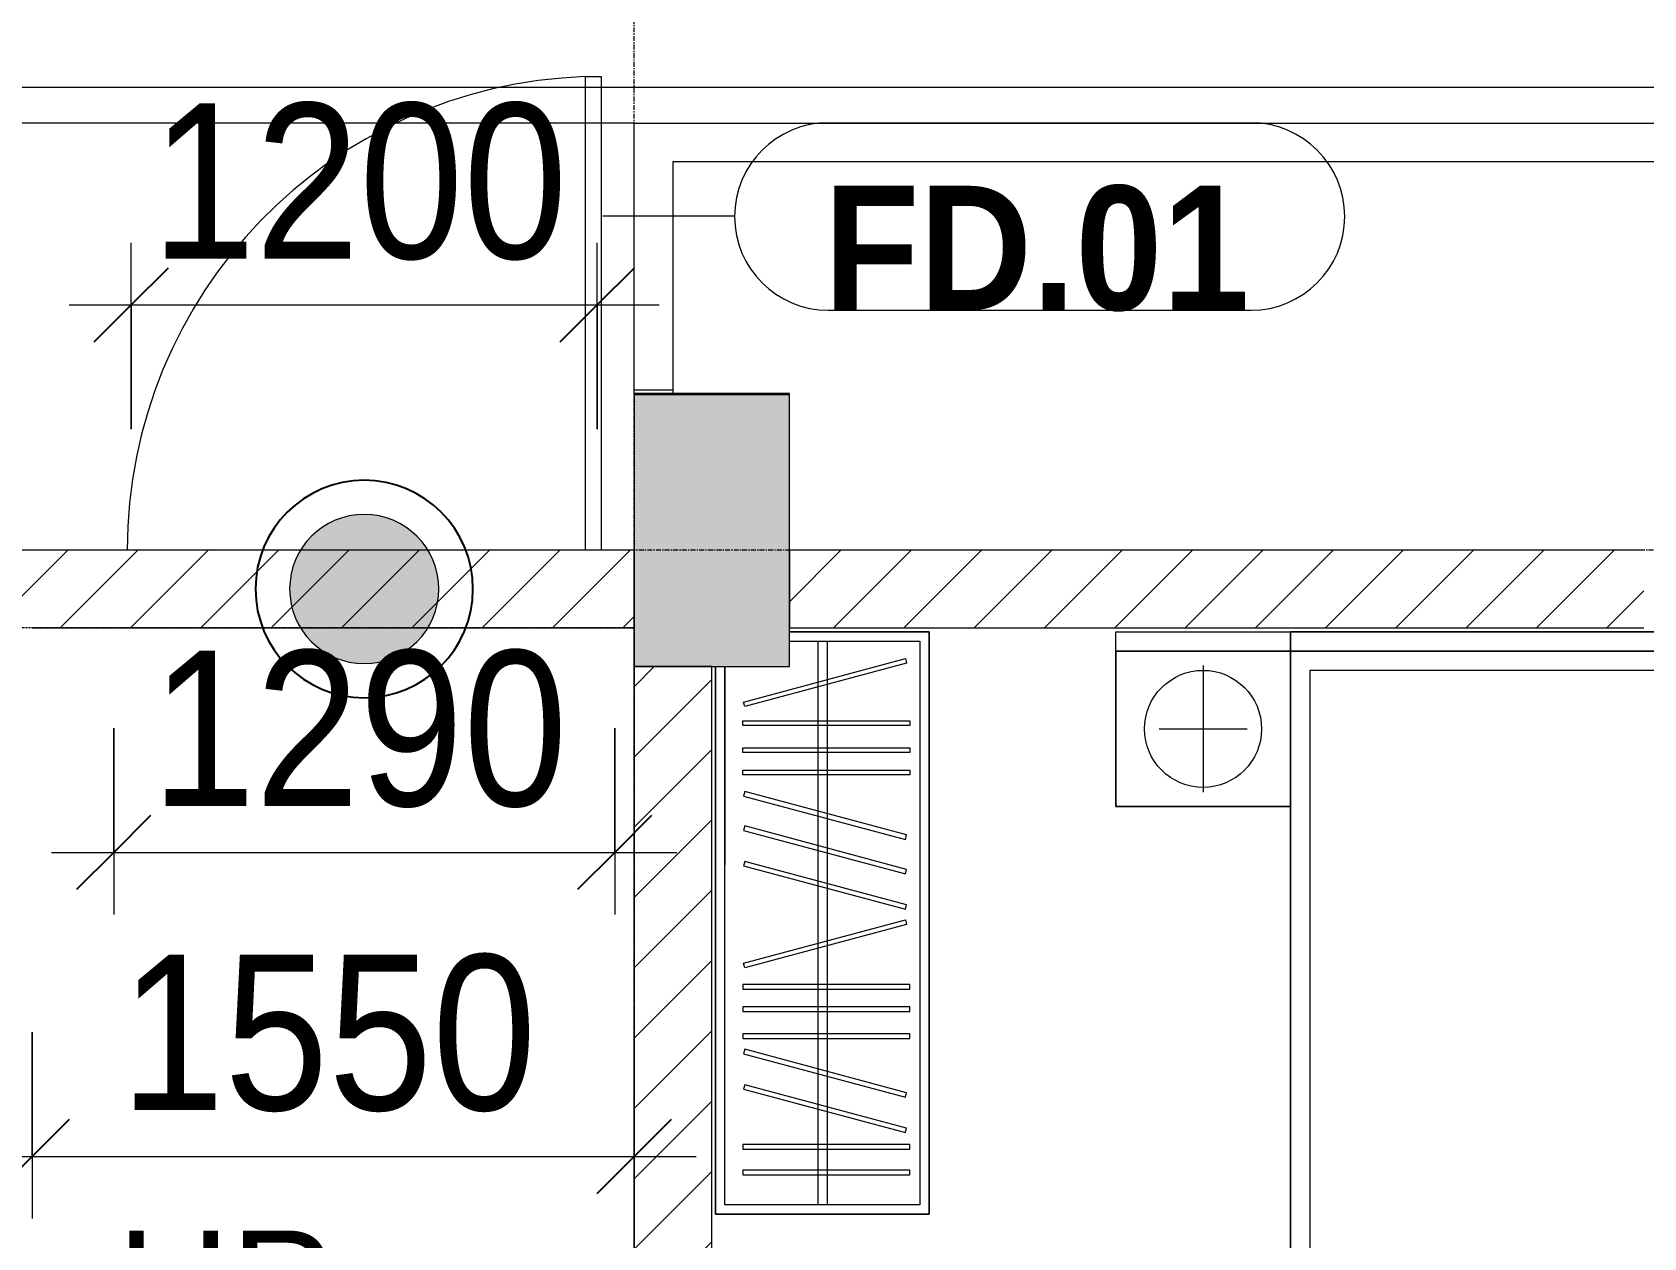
# Model space of a CAD drawing. Header units: millimetres. Extents: x 962 to 241049, y -15958 to 84407.
# Drawn here: x 179882 to 184032, y 76466 to 79571 of the extents above; entities that cross this region are included whole.
import ezdxf

# ---------------------------------------------------------------- set-up
doc = ezdxf.new("R2010")
doc.units = ezdxf.units.MM
doc.linetypes.add('Grid Line', pattern=[22.225, 12.7, -3.175, 3.175, -3.175])
doc.linetypes.add('Overhead', pattern=[3.96875, 2.38125, -1.5875])
for name, color, linetype, lineweight in [('0-1', 7, 'Continuous', 5), ('A-ANNO-DIMS', 211, 'Continuous', 9), ('A-ANNO-DIMS-160', 211, 'Continuous', 9), ('A-ANNO-NOTE', 131, 'Continuous', 9), ('A-ANNO-NOTE-1', 131, 'Continuous', 25), ('A-DETL-GENF-2', 1, 'Continuous', 9), ('A-DOOR-3', 1, 'Continuous', 9), ('A-DOOR-IDEN', 31, 'Continuous', 9), ('A-FLOR', 192, 'Continuous', 9), ('A-WALL', 113, 'Continuous', 9), ('A-WALL-3', 113, 'Continuous', 18), ('A-WALL-PATT-2', 111, 'Continuous', 9), ('G-IMPT', 8, 'Continuous', 9), ('I-FURN-1', 254, 'Continuous', 9), ('M-EQPM', 50, 'Continuous', 9), ('S-COLS-1', 52, 'Continuous', 5), ('S-COLS-2', 7, 'Continuous', 18), ('S-GRID-1', 1, 'Grid Line', 9), ('S-STRS-IDEN', 31, 'Continuous', 9), ('S-STRS-MBND', 31, 'Overhead', 9)]:
    doc.layers.add(name, color=color, linetype=linetype, lineweight=lineweight)
doc.styles.add('Arial', font='arial_0.ttf', dxfattribs={"height": 288})
doc.styles.add('Arial_B_5', font='arialbd_0.ttf', dxfattribs={"width": 0.9, "height": 320})
doc.styles.add('UTM Avo', font='UTM Avo.ttf', dxfattribs={"width": 0.9, "height": 400})
doc.dimstyles.new('1_Dim_chi_tiet_2_5', dxfattribs={"dimscale": 304.8, "dimtxt": 399.720379, "dimasz": 0.629921, "dimexe": 0.524934, "dimexo": 0.0625, "dimgap": 0.052493, "dimtad": 1, "dimdec": 0, "dimrnd": 5, "dimzin": 0, "dimdsep": 46, "dimtxsty": 'UTM Avo', "dimblk1": 'OBLIQUE', "dimblk2": 'OBLIQUE', "dimsah": 1, "dimcen": 0.09, "dimdle": 0.524934, "dimazin": 0, "dimtfac": 1, "dimtdec": 4, "dimtix": 1, "dimtmove": 0, "dimatfit": 3, "dimfxl": 1.049869, "dimfxlon": 1, "dimtvp": 1, "dimtolj": 1, "dimtzin": 0, "dimarcsym": 2})
pattern_1 = [(45, (63179.03, 0), (-90.50967, 90.50967), [])]

# ---------------------------------------------------------------- blocks, each defined once
blk = doc.blocks.new('NCV_TKTC_KET CAU_rvt-1-TKCS_MB TẦNG 1')
at = {"layer": 'S-COLS-1'}
blk.add_hatch(color=256, dxfattribs=at).paths.add_polyline_path([(118652.6, 77936.9), (118652.6, 78636.9), (118252.6, 78636.9), (118252.6, 77936.9)])
at = {"layer": 'S-COLS-2'}
for p, q in [((118652.6, 78636.9), (118252.6, 78636.9)), ((118252.6, 78636.9), (118252.6, 77936.9)), ((118652.6, 77936.9), (118652.6, 78636.9)), ((118252.6, 77936.9), (118652.6, 77936.9))]:
    blk.add_line(p, q, dxfattribs=at)
blk = doc.blocks.new('GIUONG NGU-2TAB-1600x2000 - GIUONG NGU-2TAB-1600x2000-851491-TKCS_MB TẦNG 1')
at = {"layer": 'I-FURN-1'}
for p, q in [((569.6, 2050), (1997.1, 2050)), ((1997.1, 2050), (569.6, 2050)), ((1997.1, 2000), (569.6, 2000)), ((458.5, 50), (458.5, 1938.9)), ((458.5, 1938.9), (458.5, 50)), ((508.5, 1938.9), (508.5, 100)), ((2058.2, 100), (2058.2, 1938.9)), ((2108.2, 1938.9), (2108.2, 50)), ((2108.2, 50), (2108.2, 1938.9)), ((8.5, 50), (8.5, 450.3)), ((8.5, 450.3), (458.5, 450.3)), ((8.5, 450.3), (458.5, 450.3)), ((8.5, 50), (8.5, 450.3)), ((458.5, 450.3), (458.5, 50)), ((458.5, 450.3), (458.5, 50)), ((2108.2, 50), (2108.2, 450.3)), ((2108.2, 450.3), (2558.2, 450.3)), ((2108.2, 450.3), (2108.2, 50)), ((2558.2, 450.3), (2108.2, 450.3)), ((2558.2, 450.3), (2558.2, 50)), ((2558.2, 50), (2558.2, 450.3)), ((233.5, 86.8), (233.5, 413.5)), ((2333.2, 86.8), (2333.2, 413.5)), ((120.2, 250.2), (346.8, 250.2)), ((2446.5, 250.2), (2219.8, 250.2)), ((508.5, 100), (2058.2, 100)), ((458.5, 50), (8.5, 50)), ((8.5, 0), (8.5, 50)), ((8.5, 50), (458.5, 50)), ((458.5, 50), (8.5, 50)), ((2108.2, 50), (458.5, 50)), ((458.5, 50), (458.5, 0)), ((458.5, 0), (458.5, 50)), ((458.5, 50), (2108.2, 50)), ((458.5, 50), (2108.2, 50)), ((2558.2, 50), (2108.2, 50)), ((2108.2, 50), (2558.2, 50)), ((2108.2, 0), (2108.2, 50)), ((2108.2, 50), (2108.2, 0)), ((2108.2, 50), (2558.2, 50)), ((2558.2, 50), (2558.2, 0)), ((458.5, 0), (8.5, 0)), ((2108.2, 0), (458.5, 0)), ((458.5, 0), (2108.2, 0)), ((2558.2, 0), (2108.2, 0))]:
    blk.add_line(p, q, dxfattribs=at)
for centre in [(233.5, 250.2), (2333.2, 250.2)]:
    blk.add_circle(centre, 150.7, dxfattribs=at)
for centre, radius, start, end in [((569.6, 1938.9), 111.1, 90, 180), ((569.6, 1938.9), 111.1, 90, 180), ((1997.1, 1938.9), 111.1, 0, 90), ((1997.1, 1938.9), 111.1, 360, 90), ((569.6, 1938.9), 61.1, 90, 180), ((1997.1, 1938.9), 61.1, 360, 90)]:
    blk.add_arc(centre, radius, start, end, dxfattribs=at)
blk = doc.blocks.new('TU QUAN AO-SUITE ROOM_3 - TU QUAN AO-SUITE ROOM_3-V94-TKCS_MB TẦNG 1')
at = {"layer": 'I-FURN-1'}
for p, q in [((0, 0), (-360, 0)), ((-360, 0), (0, 0)), ((0, -1500), (0, 0)), ((0, 0), (0, -1500)), ((-360, -24), (-24, -24)), ((-287, -24), (-287, -576)), ((-263, -24), (-263, -576)), ((-24, -24), (-24, -1476)), ((-478.3, -181.1), (-61.3, -69.4)), ((-58.2, -80.9), (-475.2, -192.7)), ((-61.3, -69.4), (-58.2, -80.9)), ((-550, -90), (-550, -1500)), ((-550, -1500), (-550, -90)), ((-550, -90), (-550, -576)), ((-526, -1476), (-526, -90)), ((-526, -90), (-526, -600)), ((-475.2, -192.7), (-478.3, -181.1)), ((-480.1, -229.7), (-50.1, -229.7)), ((-480.1, -241.7), (-480.1, -229.7)), ((-50.1, -241.7), (-480.1, -241.7)), ((-50.1, -229.7), (-50.1, -241.7)), ((-480.1, -299.2), (-50.1, -299.2)), ((-480.1, -311.2), (-480.1, -299.2)), ((-50.1, -311.2), (-480.1, -311.2)), ((-50.1, -299.2), (-50.1, -311.2)), ((-480.1, -356.4), (-50.1, -356.4)), ((-480.1, -368.4), (-480.1, -356.4)), ((-50.1, -368.4), (-480.1, -368.4)), ((-50.1, -356.4), (-50.1, -368.4)), ((-475.2, -411.5), (-478.3, -423.1)), ((-58.2, -523.3), (-475.2, -411.5)), ((-478.3, -423.1), (-61.3, -534.9)), ((-475.2, -500.3), (-478.3, -511.9)), ((-478.3, -511.9), (-61.3, -623.6)), ((-58.2, -612.1), (-475.2, -500.3)), ((-61.3, -534.9), (-58.2, -523.3)), ((-287, -576), (-287, -1476)), ((-263, -576), (-263, -1476)), ((-526, -1476), (-526, -600)), ((-475.2, -591.5), (-478.3, -603.1)), ((-478.3, -603.1), (-61.3, -714.9)), ((-58.2, -703.3), (-475.2, -591.5)), ((-61.3, -623.6), (-58.2, -612.1)), ((-61.3, -714.9), (-58.2, -703.3)), ((-478.3, -853.9), (-61.3, -742.1)), ((-61.3, -742.1), (-58.2, -753.7)), ((-58.2, -753.7), (-475.2, -865.5)), ((-475.2, -865.5), (-478.3, -853.9)), ((-480.1, -908.6), (-480.1, -920.6)), ((-480.1, -908.6), (-480.1, -920.6)), ((-50.1, -908.6), (-480.1, -908.6)), ((-50.1, -920.6), (-50.1, -908.6)), ((-480.1, -920.6), (-50.1, -920.6)), ((-480.1, -965.8), (-480.1, -977.8)), ((-480.1, -965.8), (-480.1, -977.8)), ((-50.1, -965.8), (-480.1, -965.8)), ((-480.1, -977.8), (-50.1, -977.8)), ((-50.1, -977.8), (-50.1, -965.8)), ((-480.1, -1035.3), (-480.1, -1047.3)), ((-480.1, -1035.3), (-480.1, -1047.3)), ((-50.1, -1035.3), (-480.1, -1035.3)), ((-50.1, -1047.3), (-50.1, -1035.3)), ((-480.1, -1047.3), (-50.1, -1047.3)), ((-475.2, -1075.3), (-478.3, -1086.9)), ((-58.2, -1187.1), (-475.2, -1075.3)), ((-478.3, -1086.9), (-61.3, -1198.6)), ((-475.2, -1166.5), (-478.3, -1178.1)), ((-478.3, -1178.1), (-61.3, -1289.9)), ((-58.2, -1278.3), (-475.2, -1166.5)), ((-61.3, -1198.6), (-58.2, -1187.1)), ((-61.3, -1289.9), (-58.2, -1278.3)), ((-480.1, -1320.5), (-480.1, -1332.5)), ((-480.1, -1320.5), (-480.1, -1332.5)), ((-50.1, -1320.5), (-480.1, -1320.5)), ((-50.1, -1332.5), (-50.1, -1320.5)), ((-480.1, -1332.5), (-50.1, -1332.5)), ((-480.1, -1386.9), (-480.1, -1398.9)), ((-480.1, -1386.9), (-480.1, -1398.9)), ((-50.1, -1386.9), (-480.1, -1386.9)), ((-480.1, -1398.9), (-50.1, -1398.9)), ((-50.1, -1398.9), (-50.1, -1386.9)), ((-24, -1476), (-526, -1476)), ((-550, -1500), (0, -1500)), ((0, -1500), (-550, -1500))]:
    blk.add_line(p, q, dxfattribs=at)
blk = doc.blocks.new('NCV_TKTC_TANG 1_rvt-1-TKCS_MB TẦNG 1')
at = {"layer": 'I-FURN-1'}
blk.add_blockref('TU QUAN AO-SUITE ROOM_3 - TU QUAN AO-SUITE ROOM_3-V94-TKCS_MB TẦNG 1', (119012.6, 78026.9), dxfattribs=at)
at = {"layer": 'I-FURN-1', "rotation": 180}
blk.add_blockref('GIUONG NGU-2TAB-1600x2000 - GIUONG NGU-2TAB-1600x2000-851491-TKCS_MB TẦNG 1', (122051, 78026.9), dxfattribs=at)
blk = doc.blocks.new('FD_01 - FD_01-1200x2200mm-1787917-TKCS_MB TẦNG 1')
at = {"layer": 'A-DETL-GENF-2'}
for p, q in [((570, 100), (570, 1320)), ((570, 1320), (610, 1320)), ((610, 1320), (610, 100))]:
    blk.add_line(p, q, dxfattribs=at)
blk.add_arc((610, 100), 1220, 91.8789, 180, dxfattribs=at)
blk = doc.blocks.new('TKTC_XREF_251221_MB TANG 1 - TKTC_XREF_260130_MB TANG 1_dwg-4202109-TKCS_MB TẦNG 1')
at = {"layer": 'G-IMPT', "flags": 128}
blk.add_lwpolyline([(-84499.1, -322709.7), (-84499.1, -322706), (-84899.1, -322706), (-84899.1, -322709.7)], dxfattribs=at)
blk = doc.blocks.new('TKTC_XREF_251221_MB TANG 1 - TKTC_XREF_251221_MB TANG 1-2038492-TKCS_MB TẦNG 1')
blk.add_blockref('TKTC_XREF_251221_MB TANG 1 - TKTC_XREF_260130_MB TANG 1_dwg-4202109-TKCS_MB TẦNG 1', (169499.1, 384109.7))
blk = doc.blocks.new('DIMBLOCK53-TKCS_MB TẦNG 1')
at = {"layer": 'A-ANNO-DIMS-160'}
for p, q in [((180091.6, 77778.7), (180091.6, 77298.7)), ((180091.6, 77458.7), (180091.6, 77778.7)), ((181381.6, 77778.7), (181381.6, 77298.7)), ((181381.6, 77458.7), (181381.6, 77778.7)), ((179931.6, 77458.7), (181541.6, 77458.7))]:
    blk.add_line(p, q, dxfattribs=at)
at = {"layer": 'A-ANNO-DIMS-160', "lineweight": 25}
for p, q in [((180091.6, 77458.7), (180187.6, 77554.7)), ((181381.6, 77458.7), (181477.6, 77554.7)), ((180091.6, 77458.7), (179995.6, 77362.7)), ((181381.6, 77458.7), (181285.6, 77362.7))]:
    blk.add_line(p, q, dxfattribs=at)
at = {"layer": 'A-ANNO-DIMS-160', "color": 0, "insert": (180188.8, 77978.4), "char_height": 400, "width": 1314.636, "attachment_point": 1, "line_spacing_factor": 1.110334, "style": 'UTM Avo'}
blk.add_mtext('1290', dxfattribs=at)
blk = doc.blocks.new('_Oblique')
at = {"color": 0, "linetype": 'ByBlock', "lineweight": -2}
blk.add_line((-0.5, -0.5), (0.5, 0.5), dxfattribs=at)
blk = doc.blocks.new('DIMBLOCK90-TKCS_MB TẦNG 1')
at = {"layer": 'A-ANNO-DIMS-160'}
for p, q in [((179881.6, 76995.5), (179881.6, 76515.5)), ((179881.6, 76675.5), (179881.6, 76995.5)), ((181431.6, 76995.5), (181431.6, 76515.5)), ((181431.6, 76675.5), (181431.6, 76995.5)), ((179721.6, 76675.5), (181591.6, 76675.5))]:
    blk.add_line(p, q, dxfattribs=at)
at = {"layer": 'A-ANNO-DIMS-160', "lineweight": 25}
for p, q in [((179881.6, 76675.5), (179977.6, 76771.5)), ((181431.6, 76675.5), (181527.6, 76771.5)), ((179881.6, 76675.5), (179785.6, 76579.5)), ((181431.6, 76675.5), (181335.6, 76579.5))]:
    blk.add_line(p, q, dxfattribs=at)
at = {"layer": 'A-ANNO-DIMS-160', "color": 0, "insert": (180108.8, 77195.1), "char_height": 400, "width": 1314.636, "attachment_point": 1, "line_spacing_factor": 1.110334, "style": 'UTM Avo'}
blk.add_mtext('1550', dxfattribs=at)
blk = doc.blocks.new('DIMBLOCK119-TKCS_MB TẦNG 1')
at = {"layer": 'A-ANNO-DIMS-160'}
for p, q in [((180136.6, 78548.3), (180136.6, 79028.3)), ((181336.6, 78548.3), (181336.6, 79028.3)), ((179976.6, 78868.3), (181496.6, 78868.3)), ((180136.6, 78868.3), (180136.6, 78548.3)), ((181336.6, 78868.3), (181336.6, 78548.3))]:
    blk.add_line(p, q, dxfattribs=at)
at = {"layer": 'A-ANNO-DIMS-160', "lineweight": 25}
for p, q in [((180136.6, 78868.3), (180232.6, 78964.3)), ((181336.6, 78868.3), (181432.6, 78964.3)), ((180136.6, 78868.3), (180040.6, 78772.3)), ((181336.6, 78868.3), (181240.6, 78772.3))]:
    blk.add_line(p, q, dxfattribs=at)
at = {"layer": 'A-ANNO-DIMS-160', "color": 0, "insert": (180188.8, 79387.9), "char_height": 400, "width": 1314.636, "attachment_point": 1, "line_spacing_factor": 1.110334, "style": 'UTM Avo'}
blk.add_mtext('1200', dxfattribs=at)
blk = doc.blocks.new('STN_Door Tag - STN_Door Tag-1788670-TKCS_MB TẦNG 1')
at = {"layer": 'A-DOOR-IDEN'}
for p, q in [((-3.37, 1.495), (3.431, 1.495)), ((-3.37, -1.524), (3.431, -1.524))]:
    blk.add_line(p, q, dxfattribs=at)
for centre, start, end in [((-3.37, -0.015), 90, 270), ((3.431, -0.015), 270, 90)]:
    blk.add_arc(centre, 1.509, start, end, dxfattribs=at)
blk = doc.blocks.new('HDNDCT_GHI CHÚ CỬA CHỐNG CHÁY EI60 - HDNDCT_GHI CHÚ CỬA CHỐNG CHÁY EI60-1614697-TKCS_MB TẦNG 1')
at = {"layer": 'A-ANNO-NOTE'}
h = blk.add_hatch(color=256, dxfattribs=at)
edge = h.paths.add_edge_path()
edge.add_arc((0, 0), 1.2, 0, 180)
edge.add_arc((0, 0), 1.2, 180, 360)
for radius, start, end in [(1.75, 360, 180), (1.2, 360, 180), (1.2, 180, 360)]:
    blk.add_arc((0, 0), radius, start, end, dxfattribs=at)
at = {"layer": 'A-ANNO-NOTE-1'}
for start, end in [(360, 180), (180, 360)]:
    blk.add_arc((0, 0), 1.75, start, end, dxfattribs=at)

msp = doc.modelspace()

# ---------------------------------------------------------------- hatches: boundary and pattern name
at = {"layer": 'A-WALL-PATT-2'}
h = msp.add_hatch(dxfattribs=at)
h.set_pattern_fill('FP_1', color=256, style=0, pattern_type=2)
h.set_pattern_definition(pattern_1)
h.paths.add_polyline_path([(179681.6, 78036.9), (181431.6, 78036.9), (181431.6, 78236.9), (178131.6, 78236.9), (178131.6, 78036.9), (178939.4, 78036.9)])
h = msp.add_hatch(dxfattribs=at)
h.set_pattern_fill('FP_1', color=256, style=0, pattern_type=2)
h.set_pattern_definition(pattern_1)
h.paths.add_polyline_path([(181831.6, 78036.9), (184031.7, 78036.9), (184031.7, 78236.9), (181831.6, 78236.9)])
h = msp.add_hatch(dxfattribs=at)
h.set_pattern_fill('FP_1', color=256, style=0, pattern_type=2)
h.set_pattern_definition(pattern_1)
h.paths.add_polyline_path([(181431.6, 74716.9), (181631.6, 74716.9), (181631.6, 77936.9), (181431.6, 77936.9), (181431.6, 74938.2)])

# ---------------------------------------------------------------- linework, layer by layer
at = {"layer": 'A-DOOR-IDEN'}
msp.add_line((181351, 79097.8), (181690.4, 79097.8), dxfattribs=at)
at = {"layer": 'A-FLOR'}
for p, q in [((187980.7, 79428.2), (163531.6, 79428.2)), ((181431.6, 79336.9), (178131.6, 79336.9)), ((181431.6, 78636.9), (181431.6, 78649)), ((181531.6, 78649), (181531.6, 78636.9))]:
    msp.add_line(p, q, dxfattribs=at)
at = {"layer": 'A-WALL'}
for p, q in [((181431.6, 79336.9), (187980.7, 79336.9)), ((181431.6, 78649), (181431.6, 79336.9)), ((187980.7, 79236.9), (181531.6, 79236.9)), ((181531.6, 79236.9), (181531.6, 78649)), ((181531.6, 78649), (181431.6, 78649))]:
    msp.add_line(p, q, dxfattribs=at)
at = {"layer": 'A-WALL-3'}
for p, q in [((181431.6, 78236.9), (178131.6, 78236.9)), ((181431.6, 78036.9), (181431.6, 78236.9)), ((184031.7, 78236.9), (181831.6, 78236.9)), ((181831.6, 78236.9), (181831.6, 78036.9)), ((179881.6, 78036.9), (181431.6, 78036.9)), ((181831.6, 78036.9), (184031.7, 78036.9)), ((181431.6, 77936.9), (181431.6, 74516.9)), ((181631.6, 77936.9), (181431.6, 77936.9)), ((181631.6, 75336.9), (181631.6, 77936.9))]:
    msp.add_line(p, q, dxfattribs=at)
at = {"layer": 'S-GRID-1'}
for p, q in [((181431.6, 78459.2), (181431.6, 82459.2)), ((181431.6, 15532), (181431.6, 78459.2)), ((192368.8, 78236.9), (96265.8, 78236.9))]:
    msp.add_line(p, q, dxfattribs=at)
at = {"layer": 'S-STRS-MBND'}
for p, q in [((181432, 78036.9), (178131.6, 78036.9)), ((181432, 76336.9), (181432, 78036.9))]:
    msp.add_line(p, q, dxfattribs=at)

# ---------------------------------------------------------------- block references
at = {"layer": '0-1'}
for name in ['NCV_TKTC_KET CAU_rvt-1-TKCS_MB TẦNG 1', 'NCV_TKTC_TANG 1_rvt-1-TKCS_MB TẦNG 1']:
    msp.add_blockref(name, (63179, 0), dxfattribs=at)
at = {"layer": 'A-ANNO-NOTE', "xscale": 160, "yscale": 160, "zscale": 160}
msp.add_blockref('HDNDCT_GHI CHÚ CỬA CHỐNG CHÁY EI60 - HDNDCT_GHI CHÚ CỬA CHỐNG CHÁY EI60-1614697-TKCS_MB TẦNG 1', (180736.6, 78136.9), dxfattribs=at)
at = {"layer": 'A-DOOR-3'}
msp.add_blockref('FD_01 - FD_01-1200x2200mm-1787917-TKCS_MB TẦNG 1', (180736.6, 78136.9), dxfattribs=at)
at = {"layer": 'A-DOOR-IDEN', "xscale": 159.9999999999999, "yscale": 159.9999999999999, "zscale": 159.9999999999999}
msp.add_blockref('STN_Door Tag - STN_Door Tag-1788670-TKCS_MB TẦNG 1', (182471.1, 79098.5), dxfattribs=at)
at = {"layer": 'M-EQPM'}
msp.add_blockref('TKTC_XREF_251221_MB TANG 1 - TKTC_XREF_251221_MB TANG 1-2038492-TKCS_MB TẦNG 1', (96831.6, 17236.9), dxfattribs=at)

# ---------------------------------------------------------------- texts
at = {"layer": 'A-DOOR-IDEN', "insert": (182467.9, 79013.1), "char_height": 320, "width": 1124.64, "attachment_point": 5, "line_spacing_factor": 0.936439, "style": 'Arial_B_5'}
msp.add_mtext('\\pt7.2,14.4,21.6,28.8,36,43.2,50.4,57.6,64.8,72,79.2,86.4,93.6,100.8,108,115.2,122.4,129.6,136.8,144,151.2,158.4,165.6,172.8,180,187.2,194.4,201.6,208.8,216,223.2,230.4;FD.01', dxfattribs=at)

# ---------------------------------------------------------------- dimensions: what is measured, and where the dimension line sits
at = {"layer": 'A-ANNO-DIMS'}
for base, p1, p2, override, picture, middle in [((181336.6, 78868.3), (180136.6, 78548.3), (181336.6, 78548.3), {"dimpost": '<>', "dimfxl": 1200}, 'DIMBLOCK119-TKCS_MB TẦNG 1', (180736.6, 79091.3)), ((181381.6, 77458.7), (180091.6, 77778.7), (181381.6, 77778.7), {"dimpost": '<>', "dimfxl": 1290}, 'DIMBLOCK53-TKCS_MB TẦNG 1', (180736.6, 77681.7))]:
    dim = msp.add_linear_dim(base=base, p1=p1, p2=p2, dimstyle='1_Dim_chi_tiet_2_5', override=override, dxfattribs=at)
    dim.commit()
    dim.dimension.update_dxf_attribs({"geometry": picture, "text_midpoint": middle})

# ---------------------------------------------------------------- next in the draw order: texts
at = {"layer": 'S-STRS-IDEN', "insert": (180100.6, 76484.8), "char_height": 288, "width": 667.231, "attachment_point": 1, "line_spacing_factor": 0.941778, "style": 'Arial', "bg_fill": 3, "box_fill_scale": 1.25, "bg_fill_color": 256, "bg_fill_true_color": 13158600, "bg_fill_transparency": 0}
msp.add_mtext('UP', dxfattribs=at)

# ---------------------------------------------------------------- next in the draw order: dimensions: what is measured, and where the dimension line sits
at = {"layer": 'A-ANNO-DIMS'}
dim = msp.add_linear_dim(base=(181431.6, 76675.5), p1=(179881.6, 76995.5), p2=(181431.6, 76995.5), dimstyle='1_Dim_chi_tiet_2_5', override={"dimpost": '<>', "dimfxl": 1550}, dxfattribs=at)
dim.commit()
dim.dimension.update_dxf_attribs({"geometry": 'DIMBLOCK90-TKCS_MB TẦNG 1', "text_midpoint": (180656.6, 76898.5)})

doc.saveas('drawing.dxf')
